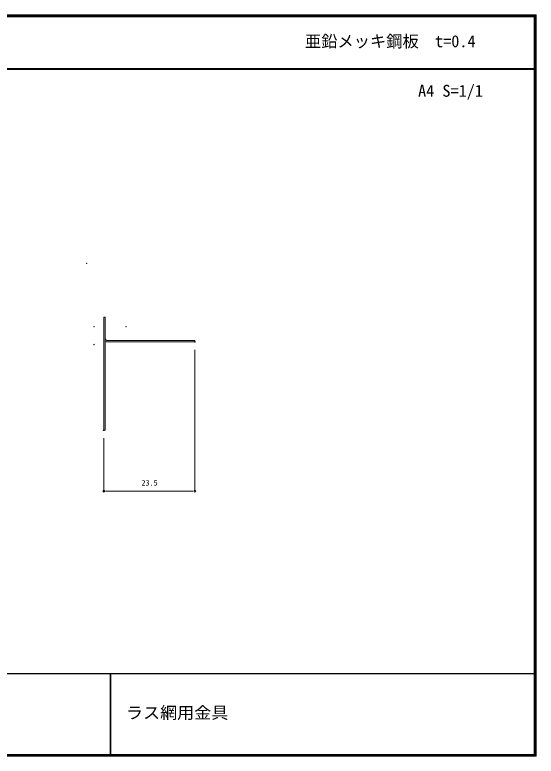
# Model space of a CAD drawing. Units: millimetres, scale not verified. Extents: x -140 to 140, y -96 to 96.
# Drawn here: x 5.9 to 140.5, y -95.7 to 95.7 of the extents above; entities that cross this region are included whole.
import ezdxf
from ezdxf.enums import TextEntityAlignment as Align

# ---------------------------------------------------------------- set-up
doc = ezdxf.new("R2010")
doc.units = ezdxf.units.MM
doc.header["$LTSCALE"] = 0.25
doc.header["$PDMODE"] = 32
doc.header["$PDSIZE"] = 0.125
for name, color, linetype, lineweight in [('0-0_0', 7, 'Continuous', 9), ('0-2_一般', 3, 'Continuous', 18), ('0-5_GREEN', 3, 'Continuous', 18)]:
    doc.layers.add(name, color=color, linetype=linetype, lineweight=lineweight)
doc.layers.add('0-1_Defpoints', color=7, linetype='Continuous')
doc.styles.add('ＭＳ ゴシック', font='')
doc.styles.get('ＭＳ ゴシック').set_extended_font_data('MS Gothic')

# ---------------------------------------------------------------- blocks, each defined once
blk = doc.blocks.new('_DOT')
at = {"layer": '0-0_0'}
blk.add_line((-0.5, 0), (-1, 0), dxfattribs=at)
blk.add_circle((0, 0), 0.25, dxfattribs=at)
blk.add_circle((0, 0), 0.25, dxfattribs=at)
blk = doc.blocks.new('D21')
at = {"layer": '0-1_Defpoints'}
for p in [(28.1663, 1.6972), (4.6663, -21.1013), (4.6663, -36.8209)]:
    blk.add_point(p, dxfattribs=at)
at = {"layer": '0-2_一般'}
for p, q in [((28.1663, -0.3028), (28.1663, -36.8209)), ((4.6663, -23.1013), (4.6663, -36.8209)), ((27.1663, -36.8209), (5.6663, -36.8209))]:
    blk.add_line(p, q, dxfattribs=at)
at = {"layer": '0-2_一般', "rotation": 180}
blk.add_blockref('_DOT', (4.6663, -36.8209), dxfattribs=at)
at = {"layer": '0-2_一般'}
blk.add_blockref('_DOT', (28.1663, -36.8209), dxfattribs=at)
at = {"layer": '0-2_一般', "color": 7, "style": 'ＭＳ ゴシック'}
blk.add_text('23.5', height=1.466, dxfattribs=at).set_placement((14.4163, -35.8209), align=Align.BOTTOM_LEFT)

msp = doc.modelspace()

# ---------------------------------------------------------------- linework, layer by layer
at = {"layer": '0-0_0'}
for p, q in [((28.8215, 17.6271), (29.2215, 17.6271)), ((28.8215, 17.6271), (28.8215, -11.5714)), ((29.2215, 17.6271), (29.2215, -11.5714)), ((29.6215, 11.6271), (52.3215, 11.6271)), ((52.3215, 11.6271), (52.3215, 11.2271)), ((29.6215, 11.2271), (52.3215, 11.2271)), ((28.8215, -11.5714), (29.2215, -11.5714))]:
    msp.add_line(p, q, dxfattribs=at)
for radius, start in [(0.4, 180), (0.8, 240)]:
    msp.add_arc((29.6215, 12.0271), radius, start, 270, dxfattribs=at)
at = {"layer": '0-5_GREEN'}
for p, q in [((140.4893, 95.6626), (-140.4907, 95.6626)), ((140.3493, 95.5226), (-140.3857, 95.5226)), ((140.2093, 95.3826), (-140.2807, 95.3826)), ((140.0693, 95.2426), (-140.1757, 95.2426)), ((139.9293, 95.1026), (-140.0707, 95.1026)), ((139.9293, 95.1026), (139.9293, -95.2482)), ((140.0693, 95.2426), (140.0693, -95.3532)), ((140.2093, 95.3826), (140.2093, -95.4582)), ((140.3493, 95.5226), (140.3493, -95.5632)), ((140.4893, 95.6626), (140.4893, -95.6682)), ((139.9293, 81.8026), (-140.1757, 81.8026)), ((139.9293, 81.6626), (-140.1757, 81.6626)), ((139.9293, 81.5226), (-140.1757, 81.5226)), ((-140.2807, -74.3182), (139.9293, -74.3182)), ((-140.2807, -74.4582), (139.9293, -74.4582)), ((30.5193, -74.4582), (30.5193, -95.4582)), ((30.6593, -74.4582), (30.6593, -95.4582))]:
    msp.add_line(p, q, dxfattribs=at)
for points in [[(-140.4907, 95.6626), (-140.4907, -95.6682), (140.4893, -95.6682)], [(-140.3857, 95.5226), (-140.3857, -95.5632), (140.3493, -95.5632)], [(-140.2807, 95.3826), (-140.2807, -95.4582), (140.2093, -95.4582)], [(-140.1757, 95.2426), (-140.1757, -95.3532), (140.0693, -95.3532)], [(-140.0707, 95.1026), (-140.0707, -95.2482), (139.9293, -95.2482)]]:
    msp.add_lwpolyline(points, dxfattribs=at)
for p in [(24.4378, 31.5481), (26.2902, 15.1771), (34.5531, 15.1771), (26.2902, 10.5771)]:
    msp.add_point(p, dxfattribs=at)

# ---------------------------------------------------------------- block references
at = {"layer": '0-2_一般'}
msp.add_blockref('D21', (24.1553, 9.5299), dxfattribs=at)

# ---------------------------------------------------------------- texts
at = {"layer": '0-5_GREEN', "color": 7, "style": 'ＭＳ ゴシック'}
for s, p in [('亜鉛メッキ鋼板\u3000t=0.4', (80.7781, 86.376)), ('A4 S=1/1', (109.9903, 73.5934))]:
    msp.add_text(s, height=3.079, dxfattribs=at).set_placement(p, align=Align.BOTTOM_LEFT)
at = {"layer": '0-5_GREEN', "color": 7, "style": 'ＭＳ ゴシック', "width": 1.05}
msp.add_text('ラス網用金具', height=3.079, dxfattribs=at).set_placement((34.5531, -86.9169), align=Align.BOTTOM_LEFT)

doc.saveas('drawing.dxf')
